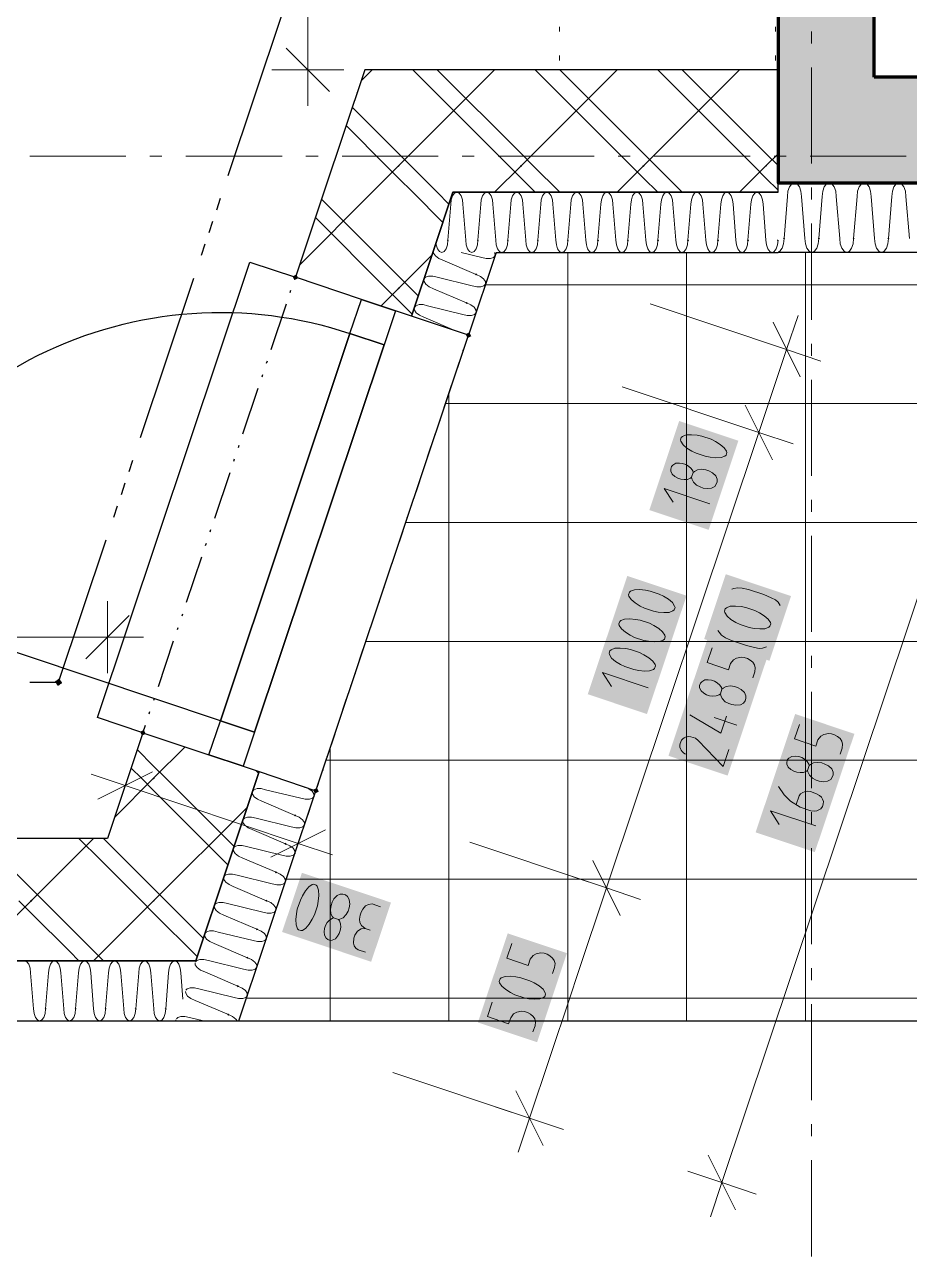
# Model space of a CAD drawing. Header units: millimetres. Extents: x 0 to 594, y 0 to 420.
# Drawn here: x 116.9 to 135.53, y 133.55 to 159.47 of the extents above; entities that cross this region are included whole.
import ezdxf

# ---------------------------------------------------------------- set-up
doc = ezdxf.new("R2010")
doc.units = ezdxf.units.MM
doc.header["$LTSCALE"] = 8
for name, color, linetype in [('PDF_Dvere', 7, 'Continuous'), ('PDF_Koty delkove', 7, 'Continuous'), ('PDF_Nabytek', 7, 'Continuous'), ('PDF_Obecne 0.25', 7, 'Continuous'), ('PDF_Osy hlavni', 7, 'Continuous'), ('PDF_Pozarni useky', 7, 'Continuous'), ('PDF_Srafy', 7, 'Continuous'), ('PDF_Steny obvodove nosne', 7, 'Continuous'), ('PDF_Steny sendvic', 7, 'Continuous'), ('PDF_Zatepleni', 7, 'Continuous')]:
    doc.layers.add(name, color=color, linetype=linetype)

msp = doc.modelspace()

# ---------------------------------------------------------------- hatches: boundary and pattern name
at = {"layer": 'PDF_Steny obvodove nosne', "true_color": 0xc0c0c0, "transparency": 33554559}
msp.add_hatch(color=9, dxfattribs=at).paths.add_polyline_path([(132.761, 198.2), (132.761, 158.52), (132.761, 156.144), (134.783, 156.144), (134.783, 198.2)])

# ---------------------------------------------------------------- linework, layer by layer
at = {"layer": 'PDF_Dvere', "lineweight": 25}
for points in [[(124.71, 153.447), (124.469, 152.728), (123.75, 152.969), (123.991, 153.688)], [(124.469, 152.728), (123.75, 152.969)], [(121.742, 144.58), (121.501, 143.861), (120.782, 144.101), (121.023, 144.82)], [(121.742, 144.58), (121.023, 144.82)]]:
    msp.add_lwpolyline(points, close=True, dxfattribs=at)
msp.add_lwpolyline([(121.023, 144.82), (112.874, 147.548, -0.414214), (123.75, 152.969)], format="xyb", dxfattribs=at)
for points in [[(123.75, 152.969), (121.023, 144.82), (123.75, 152.969)], [(124.469, 152.728), (121.742, 144.58), (124.469, 152.728)]]:
    msp.add_lwpolyline(points, dxfattribs=at)
at = {"layer": 'PDF_Koty delkove', "lineweight": 18}
for points in [[(122.862, 173.919), (122.862, 158.52), (122.862, 157.761)], [(123.317, 158.065), (122.407, 158.975)], [(123.62, 158.52), (122.862, 158.52), (122.104, 158.52)], [(133.184, 153.35), (132.943, 152.631), (130.067, 153.594)], [(133.23, 152.055), (132.656, 153.207)], [(133.662, 152.39), (132.943, 152.631), (132.224, 152.872)], [(127.528, 136.456), (128.384, 139.012), (128.547, 139.497), (129.15, 141.3), (132.359, 150.887), (132.943, 152.631)], [(132.359, 150.887), (129.483, 151.85)], [(132.646, 150.311), (132.072, 151.463)], [(136.996, 151.275), (131.581, 135.099)], [(133.078, 150.646), (132.359, 150.887), (131.64, 151.128)], [(131.06, 150.828), (130.939, 150.84), (130.831, 150.834), (130.749, 150.805), (130.725, 150.784), (130.708, 150.733), (130.715, 150.702), (130.762, 150.629), (130.845, 150.559), (130.949, 150.495), (131.039, 150.45), (131.231, 150.386), (131.331, 150.367), (131.452, 150.356), (131.561, 150.362), (131.642, 150.391), (131.667, 150.412), (131.684, 150.463), (131.677, 150.494), (131.629, 150.567), (131.546, 150.637), (131.443, 150.7), (131.351, 150.745)], [(131.351, 150.745), (131.159, 150.809), (131.06, 150.828)], [(130.941, 149.943), (130.916, 149.923), (130.855, 149.9), (130.783, 149.896), (130.715, 149.905), (130.651, 149.926), (130.592, 149.96), (130.536, 150.007), (130.505, 150.075), (130.503, 150.118), (130.52, 150.169), (130.548, 150.202), (130.613, 150.238), (130.686, 150.242), (130.753, 150.234), (130.818, 150.212), (130.877, 150.177), (130.932, 150.131), (130.967, 150.076), (130.975, 150.046)], [(131.324, 149.387), (130.365, 149.708), (130.552, 149.418)], [(131.788, 147.587), (131.828, 147.602), (131.905, 147.619), (132.008, 147.613), (132.141, 147.583), (132.46, 147.476), (132.616, 147.409), (132.708, 147.365), (132.763, 147.317), (132.809, 147.245)], [(118.648, 147.339), (118.648, 146.581), (118.648, 145.823)], [(119.103, 147.036), (118.193, 146.126)], [(129.763, 146.952), (129.642, 146.965), (129.533, 146.958), (129.452, 146.929), (129.428, 146.908), (129.411, 146.857), (129.418, 146.826), (129.465, 146.754), (129.548, 146.683), (129.651, 146.62), (129.742, 146.575), (129.934, 146.511), (130.034, 146.492), (130.155, 146.48), (130.264, 146.487), (130.345, 146.516), (130.37, 146.537), (130.387, 146.587), (130.379, 146.619), (130.332, 146.691), (130.249, 146.762), (130.145, 146.824), (130.054, 146.87)], [(130.054, 146.87), (129.862, 146.934), (129.763, 146.952)], [(118.648, 146.581), (106.883, 146.581), (92.12, 146.581), (88.278, 146.581)], [(118.648, 146.581), (119.406, 146.581)], [(132.519, 146.376), (132.438, 146.346), (132.366, 146.342), (132.265, 146.361), (132.101, 146.402), (131.782, 146.509), (131.657, 146.565), (131.571, 146.622), (131.52, 146.682), (131.497, 146.718)], [(131.374, 146.351), (131.271, 146.044), (131.718, 145.894), (131.761, 146.023), (131.823, 146.101), (131.888, 146.136), (131.985, 146.16), (132.052, 146.152), (132.117, 146.13), (132.176, 146.096), (132.231, 146.049), (132.266, 145.995), (132.282, 145.933), (132.273, 145.851), (132.23, 145.723)], [(130.027, 145.512), (129.068, 145.833), (129.255, 145.543)], [(131.547, 145.383), (131.522, 145.363), (131.461, 145.341), (131.389, 145.337), (131.321, 145.345), (131.256, 145.367), (131.198, 145.401), (131.142, 145.448), (131.111, 145.515), (131.109, 145.558), (131.126, 145.609), (131.154, 145.642), (131.219, 145.678), (131.292, 145.681), (131.359, 145.673), (131.423, 145.652), (131.483, 145.617), (131.538, 145.571), (131.573, 145.516), (131.581, 145.486)], [(131.674, 144.914), (131.554, 144.556), (130.903, 144.945)], [(131.896, 144.726), (131.417, 144.886)], [(133.21, 144.744), (133.108, 144.437), (133.554, 144.287), (133.597, 144.416), (133.66, 144.494), (133.725, 144.529), (133.821, 144.553), (133.889, 144.545), (133.953, 144.524), (134.013, 144.489), (134.068, 144.443), (134.103, 144.388), (134.119, 144.326), (134.109, 144.244), (134.066, 144.116)], [(119.261, 144.174), (119.02, 143.455), (118.779, 142.736)], [(133.383, 143.775), (133.358, 143.755), (133.297, 143.733), (133.225, 143.728), (133.157, 143.737), (133.093, 143.758), (133.034, 143.793), (132.978, 143.84), (132.947, 143.907), (132.945, 143.951), (132.962, 144.001), (132.99, 144.035), (133.055, 144.07), (133.128, 144.074), (133.196, 144.066), (133.26, 144.044), (133.32, 144.01), (133.374, 143.963), (133.409, 143.909), (133.417, 143.878)], [(133.748, 143.909), (133.683, 143.931), (133.599, 143.944), (133.507, 143.933), (133.442, 143.898), (133.417, 143.878), (133.383, 143.775), (133.391, 143.744), (133.421, 143.677), (133.488, 143.612), (133.563, 143.572), (133.627, 143.55), (133.711, 143.537), (133.805, 143.548), (133.87, 143.584), (133.904, 143.63), (133.92, 143.68)], [(133.92, 143.68), (133.921, 143.737), (133.891, 143.805), (133.823, 143.869), (133.748, 143.909)], [(119.02, 143.455), (118.301, 143.696)], [(119.596, 143.742), (118.444, 143.168)], [(122.663, 142.236), (119.02, 143.455)], [(133.143, 143.058), (133.203, 143.237), (133.236, 143.283), (133.281, 143.311), (133.322, 143.325), (133.377, 143.335), (133.446, 143.327), (133.573, 143.284), (133.633, 143.249), (133.673, 143.208), (133.696, 143.172), (133.716, 143.123), (133.715, 143.066), (133.698, 143.015), (133.664, 142.969), (133.619, 142.942), (133.579, 142.927), (133.522, 142.917), (133.453, 142.925), (133.23, 143), (133.024, 143.126), (132.89, 143.257), (132.773, 143.438)], [(122.904, 142.955), (122.663, 142.236), (122.422, 141.517)], [(133.56, 142.605), (132.602, 142.926), (132.788, 142.636)], [(123.239, 142.523), (122.087, 141.949)], [(122.663, 142.236), (123.382, 141.995)], [(129.15, 141.3), (128.815, 141.413), (126.274, 142.263)], [(129.437, 140.724), (128.863, 141.876)], [(129.869, 141.06), (129.15, 141.3), (128.431, 141.541)], [(124.396, 140.906), (124.217, 140.966), (124.143, 140.955), (124.075, 140.924), (124.023, 140.853), (123.989, 140.793), (123.967, 140.729), (123.954, 140.645), (123.958, 140.573), (123.993, 140.508), (124.071, 140.445)], [(123.551, 140.548), (123.555, 140.477), (123.546, 140.408), (123.525, 140.344), (123.491, 140.285), (123.444, 140.229), (123.376, 140.198), (123.333, 140.196), (123.282, 140.213), (123.249, 140.241), (123.213, 140.306), (123.209, 140.379), (123.218, 140.447), (123.239, 140.511), (123.274, 140.571), (123.32, 140.625), (123.375, 140.66), (123.405, 140.668)], [(123.508, 140.634), (123.528, 140.609), (123.551, 140.548)], [(124.075, 139.947), (123.922, 139.999), (123.875, 140.031), (123.836, 140.081), (123.826, 140.137), (123.832, 140.241), (123.854, 140.305), (123.911, 140.392), (123.984, 140.439), (124.071, 140.445), (124.174, 140.411)], [(127.159, 140.128), (127.056, 139.821), (127.502, 139.671), (127.545, 139.799), (127.608, 139.878), (127.673, 139.913), (127.77, 139.937), (127.837, 139.929), (127.901, 139.907), (127.961, 139.873), (128.016, 139.826), (128.051, 139.772), (128.067, 139.71), (128.057, 139.628), (128.014, 139.5)], [(127.536, 139.347), (127.344, 139.411), (127.245, 139.429), (127.124, 139.442), (127.015, 139.435), (126.934, 139.406), (126.91, 139.385), (126.893, 139.334), (126.9, 139.303), (126.947, 139.231), (127.03, 139.16), (127.133, 139.097), (127.224, 139.052), (127.416, 138.988), (127.516, 138.969), (127.637, 138.957), (127.745, 138.964)], [(127.745, 138.964), (127.827, 138.993), (127.852, 139.014), (127.869, 139.064), (127.861, 139.096), (127.814, 139.168), (127.731, 139.238), (127.627, 139.301), (127.536, 139.347)], [(126.747, 138.899), (126.644, 138.592), (127.091, 138.442), (127.134, 138.57), (127.196, 138.649), (127.262, 138.684), (127.358, 138.708), (127.426, 138.7), (127.49, 138.678), (127.55, 138.644), (127.605, 138.597), (127.64, 138.543), (127.655, 138.481), (127.646, 138.399), (127.603, 138.271)], [(127.288, 135.737), (127.528, 136.456), (124.652, 137.418)], [(127.816, 135.88), (127.241, 137.031)], [(128.248, 136.215), (127.528, 136.456), (126.809, 136.696)], [(131.294, 135.675), (131.868, 134.523)], [(130.862, 135.34), (131.581, 135.099), (132.3, 134.858)], [(131.581, 135.099), (131.34, 134.38)], [(131.581, 135.099), (131.581, 135.099)]]:
    msp.add_lwpolyline(points, dxfattribs=at)
for points in [[(131.305, 150.077), (131.241, 150.098), (131.157, 150.112), (131.065, 150.101), (131, 150.066), (130.975, 150.046), (130.941, 149.943), (130.948, 149.912), (130.979, 149.844), (131.046, 149.779), (131.121, 149.74), (131.185, 149.718), (131.269, 149.705), (131.363, 149.716), (131.428, 149.751), (131.461, 149.798), (131.478, 149.848), (131.479, 149.905), (131.449, 149.973), (131.381, 150.037)], [(130.259, 147.484), (130.068, 147.548), (129.969, 147.567), (129.848, 147.579), (129.739, 147.573), (129.658, 147.544), (129.634, 147.523), (129.617, 147.472), (129.623, 147.441), (129.671, 147.369), (129.754, 147.298), (129.857, 147.234), (129.948, 147.19), (130.139, 147.125), (130.24, 147.106), (130.361, 147.095), (130.469, 147.101), (130.55, 147.13), (130.576, 147.151), (130.593, 147.202), (130.585, 147.233), (130.538, 147.306), (130.455, 147.376), (130.351, 147.439)], [(132.276, 147.139), (132.085, 147.204), (131.985, 147.222), (131.865, 147.234), (131.756, 147.228), (131.675, 147.199), (131.651, 147.178), (131.634, 147.128), (131.64, 147.096), (131.688, 147.024), (131.771, 146.954), (131.874, 146.89), (131.965, 146.845), (132.156, 146.781), (132.257, 146.762), (132.378, 146.751), (132.486, 146.757), (132.567, 146.786), (132.592, 146.807), (132.609, 146.857), (132.602, 146.889), (132.555, 146.961), (132.472, 147.031), (132.368, 147.094)], [(129.848, 146.255), (129.656, 146.319), (129.557, 146.338), (129.436, 146.35), (129.328, 146.344), (129.247, 146.315), (129.222, 146.294), (129.205, 146.243), (129.212, 146.212), (129.259, 146.139), (129.342, 146.069), (129.446, 146.005), (129.536, 145.96), (129.728, 145.896), (129.828, 145.877), (129.949, 145.866), (130.058, 145.872), (130.139, 145.901), (130.164, 145.922), (130.181, 145.973), (130.174, 146.004), (130.126, 146.076), (130.043, 146.147), (129.94, 146.21)], [(131.911, 145.517), (131.847, 145.538), (131.763, 145.552), (131.671, 145.541), (131.606, 145.505), (131.581, 145.486), (131.547, 145.383), (131.554, 145.352), (131.585, 145.285), (131.652, 145.22), (131.727, 145.18), (131.791, 145.159), (131.875, 145.145), (131.969, 145.156), (132.034, 145.192), (132.067, 145.238), (132.084, 145.288), (132.085, 145.345), (132.054, 145.412), (131.986, 145.477)], [(122.706, 141.044), (122.642, 140.852), (122.623, 140.753), (122.611, 140.633), (122.617, 140.524), (122.646, 140.443), (122.667, 140.419), (122.718, 140.402), (122.749, 140.408), (122.822, 140.455), (122.892, 140.538), (122.956, 140.642), (123.001, 140.732), (123.065, 140.924), (123.084, 141.024), (123.095, 141.145), (123.089, 141.254), (123.06, 141.335), (123.039, 141.36), (122.988, 141.377), (122.957, 141.37), (122.885, 141.322), (122.814, 141.239), (122.751, 141.136)], [(123.374, 140.999), (123.353, 140.934), (123.339, 140.85), (123.35, 140.758), (123.385, 140.693), (123.405, 140.668), (123.508, 140.634), (123.539, 140.642), (123.607, 140.672), (123.672, 140.739), (123.711, 140.814), (123.733, 140.879), (123.746, 140.962), (123.735, 141.056), (123.7, 141.121), (123.654, 141.155), (123.603, 141.172), (123.546, 141.172), (123.478, 141.142), (123.414, 141.074)]]:
    msp.add_lwpolyline(points, close=True, dxfattribs=at)
msp.add_lwpolyline([(131.725, 144.214), (131.605, 143.856), (131.077, 144.403), (131.021, 144.45), (130.925, 144.482, 0.983237), (130.837, 144.113)], format="xyb", dxfattribs=at)
at = {"layer": 'PDF_Koty delkove', "color": 7, "lineweight": 18, "true_color": 0xffffff, "transparency": 33554559}
for points in [[(131.3, 148.837), (131.927, 150.712), (130.053, 149.254), (130.681, 151.129)], [(130.002, 144.961), (130.836, 147.451), (128.756, 145.378), (129.589, 147.868)], [(132.581, 146.081), (133.036, 147.443), (131.206, 146.541), (131.662, 147.903)], [(131.701, 143.664), (132.533, 146.151), (130.454, 144.082), (131.286, 146.568)], [(133.536, 142.054), (134.369, 144.544), (132.29, 142.471), (133.123, 144.961)], [(124.614, 140.993), (122.739, 141.62), (124.197, 139.747), (122.322, 140.374)], [(127.69, 138.053), (128.318, 139.928), (126.444, 138.47), (127.071, 140.345)]]:
    msp.add_solid(points, dxfattribs=at)
at = {"layer": 'PDF_Nabytek', "lineweight": 13}
for points in [[(128.161, 159.326), (128.161, 159.427)], [(132.71, 159.326), (132.71, 159.427)], [(128.161, 158.719), (128.161, 158.82)], [(132.71, 158.719), (132.71, 158.82)], [(124.062, 158.52), (124.062, 158.52)], [(124.062, 158.52), (124.062, 158.52)], [(124.594, 158.52), (124.493, 158.52)], [(125.201, 158.52), (125.1, 158.52)], [(125.807, 158.52), (125.706, 158.52)], [(126.414, 158.52), (126.313, 158.52)], [(126.781, 158.52), (126.781, 158.52)], [(126.781, 158.52), (126.781, 158.52)], [(127.021, 158.52), (126.919, 158.52)], [(127.627, 158.52), (127.526, 158.52)], [(128.106, 158.52), (128.106, 158.52)], [(128.234, 158.52), (128.133, 158.52)], [(128.234, 158.52), (128.133, 158.52)], [(128.161, 158.52), (128.161, 158.52)], [(128.234, 158.52), (128.161, 158.52)], [(128.161, 158.52), (128.161, 158.52)], [(128.84, 158.52), (128.739, 158.52)], [(128.84, 158.52), (128.739, 158.52)], [(128.84, 158.52), (128.739, 158.52)], [(129.447, 158.52), (129.346, 158.52), (129.447, 158.52)], [(129.447, 158.52), (129.346, 158.52)], [(130.053, 158.52), (129.952, 158.52), (130.053, 158.52)], [(130.053, 158.52), (129.952, 158.52)], [(130.66, 158.52), (130.559, 158.52)], [(130.66, 158.52), (130.559, 158.52)], [(130.66, 158.52), (130.559, 158.52)], [(131.267, 158.52), (131.166, 158.52)], [(131.267, 158.52), (131.166, 158.52)], [(131.267, 158.52), (131.166, 158.52)], [(131.873, 158.52), (131.772, 158.52)], [(131.873, 158.52), (131.772, 158.52)], [(131.873, 158.52), (131.772, 158.52)], [(132.379, 158.52), (132.48, 158.52), (132.379, 158.52)], [(132.48, 158.52), (132.379, 158.52)], [(132.71, 158.52), (132.71, 158.52)], [(132.71, 158.52), (132.71, 158.52)], [(132.71, 158.52), (132.71, 158.52)], [(132.71, 158.52), (132.71, 158.52)], [(123.873, 157.954), (123.905, 158.05)], [(123.681, 157.379), (123.713, 157.475)], [(123.488, 156.803), (123.52, 156.899)], [(123.296, 156.228), (123.328, 156.324)], [(123.103, 155.653), (123.135, 155.749)], [(122.91, 155.078), (122.943, 155.174)], [(122.718, 154.503), (122.75, 154.598)], [(122.601, 154.153), (122.601, 154.153)]]:
    msp.add_lwpolyline(points, dxfattribs=at)
at = {"layer": 'PDF_Obecne 0.25', "lineweight": 25}
for points in [[(121.268, 138.502), (146.965, 138.502), (146.965, 154.678)], [(119.392, 144.567), (118.433, 144.887), (121.642, 154.474), (122.601, 154.153)], [(123.035, 143.347), (126.244, 152.934)]]:
    msp.add_lwpolyline(points, dxfattribs=at)
at = {"layer": 'PDF_Osy hlavni', "lineweight": 18}
for points in [[(133.469, 159.073), (133.469, 159.326)], [(133.469, 156.546), (133.469, 158.568)], [(119.034, 156.7), (117.012, 156.7)], [(119.792, 156.7), (119.539, 156.7)], [(122.32, 156.7), (120.298, 156.7)], [(123.078, 156.7), (122.825, 156.7)], [(125.605, 156.7), (123.583, 156.7)], [(126.363, 156.7), (126.111, 156.7)], [(128.891, 156.7), (126.869, 156.7)], [(129.649, 156.7), (129.396, 156.7)], [(132.176, 156.7), (130.155, 156.7)], [(132.935, 156.7), (132.682, 156.7)], [(135.462, 156.7), (133.44, 156.7)], [(133.469, 155.788), (133.469, 156.04)], [(133.469, 153.26), (133.469, 155.282)], [(133.469, 152.502), (133.469, 152.755)], [(133.469, 149.975), (133.469, 151.997)], [(133.469, 149.216), (133.469, 149.469)], [(133.469, 146.689), (133.469, 148.711)], [(133.469, 145.931), (133.469, 146.183)], [(133.469, 143.403), (133.469, 145.425)], [(133.469, 142.645), (133.469, 142.898)], [(133.469, 140.118), (133.469, 142.14)], [(133.469, 139.359), (133.469, 139.612)], [(133.469, 136.832), (133.469, 138.854)], [(133.469, 136.074), (133.469, 136.327)], [(133.469, 133.546), (133.469, 135.568)]]:
    msp.add_lwpolyline(points, dxfattribs=at)
at = {"layer": 'PDF_Pozarni useky', "lineweight": 30}
for points in [[(121.186, 156.295), (122.309, 159.65)], [(120.945, 155.576), (121.025, 155.815)], [(120.784, 155.096), (120.865, 155.336)], [(120.624, 154.617), (120.704, 154.857)], [(119.34, 150.782), (120.464, 154.138)], [(119.1, 150.063), (119.18, 150.303)], [(118.939, 149.584), (119.02, 149.824)], [(118.779, 149.105), (118.859, 149.344)], [(117.012, 145.63), (117.616, 145.63), (118.618, 148.625)]]:
    msp.add_lwpolyline(points, dxfattribs=at)
at = {"layer": 'PDF_Pozarni useky', "lineweight": 30, "transparency": 33554559}
for points in [[(117.692, 145.63), (117.616, 145.554), (117.616, 145.706), (117.54, 145.63)], [(117.592, 145.558), (117.544, 145.654), (117.688, 145.606), (117.64, 145.702)]]:
    msp.add_solid(points, dxfattribs=at)
at = {"layer": 'PDF_Srafy', "lineweight": 9}
for points in [[(128.335, 154.678), (128.335, 153.996), (128.335, 148.992), (128.335, 143.988), (128.335, 138.984), (128.335, 138.503)], [(130.837, 154.678), (130.837, 151.494), (130.837, 146.49), (130.837, 141.486), (130.837, 138.503)], [(133.339, 154.678), (133.339, 153.996), (133.339, 148.992), (133.339, 143.988), (133.339, 138.984), (133.339, 138.503)], [(146.965, 153.996), (143.347, 153.996), (138.343, 153.996), (133.339, 153.996), (128.335, 153.996), (126.599, 153.996)], [(125.833, 151.707), (125.833, 151.494), (125.833, 146.49), (125.833, 141.486), (125.833, 138.503)], [(146.965, 151.494), (145.849, 151.494), (140.845, 151.494), (135.841, 151.494), (130.837, 151.494), (125.833, 151.494), (125.762, 151.494)], [(146.965, 148.992), (143.347, 148.992), (138.343, 148.992), (133.339, 148.992), (128.335, 148.992), (124.924, 148.992)], [(146.965, 146.49), (145.849, 146.49), (140.845, 146.49), (135.841, 146.49), (130.837, 146.49), (125.833, 146.49), (124.087, 146.49)], [(123.331, 144.232), (123.331, 143.988), (123.331, 138.984), (123.331, 138.503)], [(146.965, 143.988), (143.347, 143.988), (138.343, 143.988), (133.339, 143.988), (128.335, 143.988), (123.331, 143.988), (123.249, 143.988)], [(146.965, 141.486), (145.849, 141.486), (140.845, 141.486), (135.841, 141.486), (130.837, 141.486), (125.833, 141.486), (122.412, 141.486)], [(146.965, 138.984), (143.347, 138.984), (138.343, 138.984), (133.339, 138.984), (128.335, 138.984), (123.331, 138.984), (121.574, 138.984)]]:
    msp.add_lwpolyline(points, dxfattribs=at)
at = {"layer": 'PDF_Steny obvodove nosne', "lineweight": 70}
for points in [[(108.498, 198.2), (108.498, 196.178), (110.267, 196.178), (116.939, 196.178), (119.366, 196.178), (132.761, 196.178), (132.761, 189.556), (132.761, 186.978), (132.761, 158.52), (132.761, 156.144), (134.783, 156.144)], [(134.783, 158.368), (134.783, 198.2), (132.761, 198.2)], [(149.745, 158.368), (134.833, 158.368), (134.783, 158.368)], [(134.783, 156.144), (149.745, 156.144)]]:
    msp.add_lwpolyline(points, dxfattribs=at)
at = {"layer": 'PDF_Steny obvodove nosne', "color": 9, "lineweight": 9, "true_color": 0xc0c0c0, "transparency": 33554559}
msp.add_solid([(149.745, 158.368), (134.783, 158.368), (149.745, 156.144), (134.783, 156.144)], dxfattribs=at)
at = {"layer": 'PDF_Steny sendvic', "lineweight": 30}
for points in [[(125.918, 155.942), (132.761, 155.942), (132.761, 156.144), (132.761, 158.52), (132.71, 158.52), (124.062, 158.52), (123.2, 155.942)], [(123.2, 155.942), (122.601, 154.153)], [(125.046, 153.335), (125.495, 154.678), (125.918, 155.942)], [(132.761, 155.942), (125.918, 155.942), (125.495, 154.678)], [(126.828, 154.678), (126.244, 152.934), (125.046, 153.335), (124.71, 153.447), (123.991, 153.688), (122.601, 154.153)], [(125.495, 154.678), (125.046, 153.335)], [(126.828, 154.678), (132.761, 154.678)], [(120.504, 139.766), (117.785, 139.766), (89.542, 139.766), (89.542, 142.344), (89.542, 144.568), (88.278, 144.568), (88.278, 139.766), (88.278, 138.502), (120.081, 138.502)], [(118.648, 142.344), (92.12, 142.344), (92.12, 144.568)], [(119.392, 144.567), (118.648, 142.344)], [(119.392, 144.567), (120.782, 144.101), (121.501, 143.861), (121.837, 143.748), (123.035, 143.347)], [(117.785, 139.766), (120.504, 139.766), (121.837, 143.748)], [(121.837, 143.748), (120.504, 139.766)], [(120.081, 138.502), (121.413, 138.502), (123.035, 143.347)], [(89.542, 142.344), (89.542, 139.766), (117.785, 139.766)]]:
    msp.add_lwpolyline(points, dxfattribs=at)
at = {"layer": 'PDF_Steny sendvic', "lineweight": 9}
for points in [[(123.984, 158.285), (124.218, 158.52)], [(124.218, 155.942), (124.774, 156.498), (126.796, 158.52)], [(127.65, 155.942), (127.352, 156.24), (127.094, 156.498), (125.073, 158.52)], [(128.166, 155.942), (127.61, 156.498), (127.352, 156.755), (125.588, 158.52)], [(126.796, 155.942), (127.352, 156.498), (129.374, 158.52)], [(130.228, 155.942), (129.93, 156.24), (129.672, 156.498), (127.65, 158.52)], [(130.744, 155.942), (130.188, 156.498), (129.93, 156.755), (128.166, 158.52)], [(129.374, 155.942), (129.93, 156.498), (131.952, 158.52)], [(132.761, 155.987), (132.508, 156.24), (132.25, 156.498), (130.228, 158.52)], [(132.761, 156.503), (132.508, 156.755), (130.744, 158.52)], [(125.588, 155.942), (125.032, 156.498), (124.774, 156.755), (123.799, 157.731)], [(125.073, 155.942), (124.774, 156.24), (124.516, 156.498), (123.669, 157.345)], [(131.952, 155.942), (132.508, 156.498), (132.761, 156.75)], [(122.687, 154.41), (124.218, 155.942)], [(125.706, 155.308), (125.073, 155.942)], [(125.835, 155.694), (125.588, 155.942)], [(125.987, 155.942), (125.951, 155.924), (125.91, 155.869), (125.883, 155.786), (125.873, 155.689)], [(126.127, 155.689), (126.117, 155.786), (126.09, 155.869), (126.049, 155.924), (126.013, 155.942)], [(126.619, 155.942), (126.583, 155.924), (126.542, 155.869), (126.515, 155.786), (126.505, 155.689)], [(126.759, 155.689), (126.749, 155.786), (126.722, 155.869), (126.681, 155.924), (126.645, 155.942)], [(127.251, 155.942), (127.215, 155.924), (127.174, 155.869), (127.146, 155.786), (127.137, 155.689)], [(127.391, 155.689), (127.381, 155.786), (127.354, 155.869), (127.312, 155.924), (127.277, 155.942)], [(127.882, 155.942), (127.847, 155.924), (127.806, 155.869), (127.778, 155.786), (127.769, 155.689)], [(128.023, 155.689), (128.013, 155.786), (127.985, 155.869), (127.944, 155.924), (127.909, 155.942)], [(128.514, 155.942), (128.479, 155.924), (128.438, 155.869), (128.41, 155.786), (128.401, 155.689)], [(128.654, 155.689), (128.645, 155.786), (128.617, 155.869), (128.576, 155.924), (128.541, 155.942)], [(129.146, 155.942), (129.111, 155.924), (129.07, 155.869), (129.042, 155.786), (129.032, 155.689)], [(129.286, 155.689), (129.277, 155.786), (129.249, 155.869), (129.208, 155.924), (129.173, 155.942)], [(129.778, 155.942), (129.743, 155.924), (129.701, 155.869), (129.674, 155.786), (129.664, 155.689)], [(129.918, 155.689), (129.909, 155.786), (129.881, 155.869), (129.84, 155.924), (129.805, 155.942)], [(130.41, 155.942), (130.374, 155.924), (130.333, 155.869), (130.306, 155.786), (130.296, 155.689)], [(130.55, 155.689), (130.54, 155.786), (130.513, 155.869), (130.472, 155.924), (130.436, 155.942)], [(131.042, 155.942), (131.006, 155.924), (130.965, 155.869), (130.938, 155.786), (130.928, 155.689)], [(131.182, 155.689), (131.172, 155.786), (131.145, 155.869), (131.104, 155.924), (131.068, 155.942)], [(131.674, 155.942), (131.638, 155.924), (131.597, 155.869), (131.569, 155.786), (131.56, 155.689)], [(131.814, 155.689), (131.804, 155.786), (131.777, 155.869), (131.735, 155.924), (131.7, 155.942)], [(132.305, 155.942), (132.27, 155.924), (132.229, 155.869), (132.201, 155.786), (132.192, 155.689)], [(132.508, 154.931), (132.446, 155.689), (132.436, 155.786), (132.408, 155.869), (132.367, 155.924), (132.332, 155.942)], [(125.189, 153.763), (125.032, 153.92), (124.774, 154.178), (123.152, 155.8)], [(125.873, 155.689), (125.811, 154.931)], [(125.873, 155.689), (125.873, 155.689)], [(126.19, 154.931), (126.127, 155.689)], [(126.505, 155.689), (126.442, 154.931)], [(126.505, 155.689), (126.505, 155.689)], [(126.822, 154.931), (126.759, 155.689)], [(127.137, 155.689), (127.074, 154.931)], [(127.137, 155.689), (127.137, 155.689)], [(127.453, 154.931), (127.391, 155.689)], [(127.769, 155.689), (127.706, 154.931)], [(127.769, 155.689), (127.769, 155.689)], [(128.085, 154.931), (128.023, 155.689)], [(128.401, 155.689), (128.338, 154.931)], [(128.401, 155.689), (128.401, 155.689)], [(128.717, 154.931), (128.654, 155.689)], [(129.032, 155.689), (128.97, 154.931)], [(129.032, 155.689), (129.032, 155.689)], [(129.349, 154.931), (129.286, 155.689)], [(129.664, 155.689), (129.602, 154.931)], [(129.664, 155.689), (129.664, 155.689)], [(129.981, 154.931), (129.918, 155.689)], [(130.296, 155.689), (130.234, 154.931)], [(130.296, 155.689), (130.296, 155.689)], [(130.613, 154.931), (130.55, 155.689)], [(130.928, 155.689), (130.865, 154.931), (130.856, 154.834), (130.828, 154.752), (130.787, 154.697), (130.739, 154.678)], [(130.928, 155.689), (130.928, 155.689)], [(131.244, 154.931), (131.182, 155.689)], [(131.56, 155.689), (131.497, 154.931), (131.488, 154.834), (131.46, 154.752), (131.419, 154.697), (131.371, 154.678)], [(131.56, 155.689), (131.56, 155.689)], [(131.876, 154.931), (131.814, 155.689)], [(132.192, 155.689), (132.129, 154.931), (132.119, 154.834), (132.092, 154.752), (132.051, 154.697), (132.003, 154.678)], [(132.192, 155.689), (132.192, 155.689)], [(125.06, 153.377), (124.774, 153.662), (124.516, 153.92), (123.023, 155.413)], [(125.563, 154.88), (125.567, 154.834), (125.595, 154.752), (125.636, 154.697), (125.684, 154.678)], [(125.684, 154.678), (125.733, 154.697), (125.774, 154.752), (125.801, 154.834), (125.811, 154.931)], [(126.19, 154.931), (126.199, 154.834), (126.227, 154.752), (126.268, 154.697), (126.316, 154.678)], [(126.316, 154.678), (126.364, 154.697), (126.405, 154.752), (126.433, 154.834), (126.442, 154.931)], [(126.822, 154.931), (126.831, 154.834), (126.859, 154.752), (126.9, 154.697), (126.948, 154.678)], [(126.948, 154.678), (126.996, 154.697), (127.037, 154.752), (127.065, 154.834), (127.074, 154.931)], [(127.453, 154.931), (127.463, 154.834), (127.49, 154.752), (127.531, 154.697), (127.58, 154.678)], [(127.58, 154.678), (127.628, 154.697), (127.669, 154.752), (127.696, 154.834), (127.706, 154.931)], [(128.085, 154.931), (128.095, 154.834), (128.122, 154.752), (128.163, 154.697), (128.212, 154.678)], [(128.212, 154.678), (128.26, 154.697), (128.301, 154.752), (128.328, 154.834), (128.338, 154.931)], [(128.717, 154.931), (128.727, 154.834), (128.754, 154.752), (128.795, 154.697), (128.843, 154.678)], [(128.843, 154.678), (128.892, 154.697), (128.933, 154.752), (128.96, 154.834), (128.97, 154.931)], [(129.349, 154.931), (129.359, 154.834), (129.386, 154.752), (129.427, 154.697), (129.475, 154.678)], [(129.475, 154.678), (129.524, 154.697), (129.565, 154.752), (129.592, 154.834), (129.602, 154.931)], [(129.981, 154.931), (129.99, 154.834), (130.018, 154.752), (130.059, 154.697), (130.107, 154.678)], [(130.155, 154.697), (130.197, 154.752), (130.224, 154.834), (130.234, 154.931)], [(130.613, 154.931), (130.622, 154.834), (130.65, 154.752), (130.691, 154.697), (130.739, 154.678)], [(131.244, 154.931), (131.254, 154.834), (131.282, 154.752), (131.322, 154.697), (131.371, 154.678)], [(131.876, 154.931), (131.886, 154.834), (131.913, 154.752), (131.954, 154.697), (132.003, 154.678)], [(132.508, 154.931), (132.518, 154.834), (132.545, 154.752), (132.586, 154.697), (132.635, 154.678)], [(132.635, 154.678), (132.683, 154.697), (132.724, 154.752), (132.751, 154.834), (132.761, 154.931)], [(124.404, 153.55), (124.774, 153.92), (125.476, 154.622)], [(125.507, 154.678), (125.509, 154.661), (125.548, 154.605), (125.618, 154.552), (125.707, 154.512)], [(125.707, 154.512), (126.406, 154.212), (126.495, 154.172), (126.564, 154.12), (126.603, 154.064), (126.605, 154.014)], [(125.707, 154.512), (125.707, 154.512)], [(126.526, 154.572), (126.094, 154.678)], [(126.526, 154.572), (126.621, 154.55), (126.708, 154.55), (126.773, 154.572), (126.805, 154.61)], [(126.806, 154.613), (126.803, 154.663), (126.793, 154.678)], [(130.107, 154.678), (130.155, 154.697)], [(125.406, 154.412), (125.407, 154.413)], [(125.407, 154.413), (125.407, 154.415)], [(125.303, 154.101), (125.309, 154.062), (125.348, 154.005), (125.417, 153.953), (125.506, 153.913)], [(125.492, 154.176), (125.405, 154.176), (125.34, 154.154), (125.311, 154.126)], [(125.587, 154.154), (125.492, 154.176)], [(126.326, 153.973), (125.587, 154.154)], [(126.326, 153.973), (126.421, 153.951), (126.507, 153.951), (126.572, 153.972), (126.605, 154.011)], [(125.206, 153.813), (125.207, 153.814)], [(125.207, 153.814), (125.207, 153.816)], [(125.506, 153.913), (126.205, 153.613), (126.294, 153.573), (126.363, 153.521), (126.402, 153.465), (126.405, 153.415)], [(125.506, 153.913), (125.506, 153.913)], [(125.102, 153.502), (125.108, 153.463), (125.147, 153.406), (125.217, 153.354), (125.306, 153.314)], [(125.386, 153.555), (125.291, 153.577), (125.204, 153.577), (125.139, 153.555), (125.111, 153.527)], [(126.125, 153.373), (125.386, 153.555)], [(125.306, 153.314), (126.004, 153.014)], [(125.306, 153.314), (125.306, 153.314)], [(126.125, 153.373), (126.22, 153.352), (126.306, 153.352), (126.371, 153.373), (126.404, 153.412)], [(118.796, 142.785), (119.618, 143.608), (120.28, 144.269)], [(121.31, 142.174), (119.876, 143.608), (119.618, 143.866), (119.273, 144.211)], [(121.181, 141.788), (119.618, 143.35), (119.361, 143.608), (119.144, 143.825)], [(121.827, 143.719), (121.779, 143.768)], [(121.976, 143.369), (121.881, 143.391), (121.794, 143.391), (121.729, 143.369), (121.701, 143.341)], [(122.715, 143.188), (121.976, 143.369)], [(122.795, 143.428), (122.795, 143.427), (122.884, 143.387), (122.953, 143.335), (122.992, 143.279), (122.995, 143.227)], [(121.692, 143.316), (121.698, 143.277), (121.737, 143.22), (121.807, 143.168), (121.896, 143.128)], [(121.896, 143.128), (122.595, 142.828)], [(121.896, 143.128), (121.896, 143.128)], [(122.715, 143.188), (122.81, 143.166), (122.896, 143.166), (122.961, 143.187), (122.995, 143.227)], [(118.355, 139.766), (119.618, 141.03), (121.585, 142.997)], [(121.492, 142.717), (121.497, 142.678), (121.536, 142.621), (121.606, 142.569)], [(121.776, 142.77), (121.68, 142.792), (121.594, 142.792), (121.528, 142.77), (121.5, 142.742)], [(122.514, 142.588), (121.776, 142.77)], [(122.514, 142.588), (122.609, 142.567), (122.696, 142.567), (122.761, 142.588), (122.794, 142.628)], [(122.794, 142.628), (122.791, 142.68), (122.752, 142.736), (122.683, 142.788), (122.595, 142.828)], [(115.777, 139.766), (117.04, 141.03), (118.355, 142.344)], [(117.98, 140.348), (117.298, 141.03), (117.04, 141.288), (115.984, 142.344)], [(118.497, 141.893), (118.046, 142.344)], [(118.627, 142.28), (118.562, 142.344)], [(121.606, 142.569), (121.695, 142.529)], [(121.695, 142.529), (122.394, 142.229)], [(121.695, 142.529), (121.695, 142.529)], [(120.663, 140.243), (119.876, 141.03), (119.618, 141.288), (118.627, 142.28)], [(121.291, 142.118), (121.297, 142.079), (121.336, 142.022), (121.405, 141.97), (121.494, 141.93)], [(122.314, 141.989), (121.575, 142.171), (121.48, 142.192), (121.393, 142.192), (121.328, 142.171), (121.299, 142.143)], [(122.594, 142.029), (122.591, 142.081), (122.552, 142.137), (122.483, 142.189), (122.394, 142.229)], [(120.534, 139.856), (119.618, 140.772), (119.361, 141.03), (118.497, 141.893)], [(121.494, 141.93), (122.194, 141.63)], [(121.494, 141.93), (121.494, 141.93)], [(122.314, 141.989), (122.409, 141.968), (122.495, 141.968), (122.56, 141.989), (122.594, 142.029)], [(122.113, 141.39), (121.374, 141.572), (121.279, 141.593), (121.192, 141.593), (121.127, 141.572), (121.099, 141.544), (121.099, 141.544)], [(122.393, 141.43), (122.39, 141.482), (122.351, 141.538), (122.282, 141.59), (122.194, 141.63)], [(121.09, 141.519), (121.096, 141.48), (121.135, 141.423), (121.205, 141.371), (121.294, 141.331)], [(121.294, 141.331), (121.993, 141.031)], [(121.294, 141.331), (121.294, 141.331)], [(122.113, 141.39), (122.208, 141.369), (122.295, 141.368), (122.36, 141.39), (122.393, 141.43)], [(117.04, 140.772), (116.783, 141.03)], [(122.192, 140.831), (122.19, 140.883), (122.151, 140.939), (122.082, 140.991), (121.993, 141.031)], [(122.289, 141.118), (122.289, 141.118)], [(122.297, 141.143), (122.297, 141.143)], [(118.046, 139.766), (117.851, 139.962), (117.04, 140.772)], [(120.89, 140.919), (120.896, 140.88), (120.935, 140.824), (121.004, 140.772), (121.093, 140.731)], [(121.913, 140.791), (121.174, 140.972), (121.079, 140.994), (120.992, 140.994), (120.926, 140.973), (120.898, 140.945)], [(121.913, 140.791), (122.007, 140.769), (122.094, 140.769), (122.159, 140.791), (122.192, 140.831)], [(121.093, 140.731), (121.792, 140.431)], [(121.093, 140.731), (121.093, 140.731)], [(122.088, 140.518), (122.088, 140.518)], [(122.097, 140.544), (122.097, 140.544)], [(118.562, 139.766), (117.98, 140.348)], [(120.689, 140.32), (120.695, 140.281), (120.734, 140.225), (120.804, 140.172), (120.893, 140.132)], [(120.973, 140.373), (120.878, 140.395), (120.791, 140.395), (120.726, 140.373), (120.698, 140.346)], [(121.712, 140.192), (120.973, 140.373)], [(121.992, 140.231), (121.989, 140.283), (121.95, 140.34), (121.881, 140.392), (121.792, 140.431)], [(120.893, 140.132), (121.592, 139.832)], [(120.893, 140.132), (120.893, 140.132)], [(121.712, 140.192), (121.807, 140.17), (121.893, 140.17), (121.958, 140.192), (121.992, 140.231)], [(117.029, 139.513), (117.02, 139.611), (116.992, 139.693), (116.951, 139.748), (116.915, 139.766)], [(117.521, 139.766), (117.485, 139.748), (117.444, 139.693), (117.417, 139.611), (117.407, 139.513)], [(117.661, 139.513), (117.651, 139.611), (117.624, 139.693), (117.583, 139.748), (117.547, 139.766)], [(118.153, 139.766), (118.117, 139.748), (118.076, 139.693), (118.049, 139.611), (118.039, 139.513)], [(118.293, 139.513), (118.283, 139.611), (118.256, 139.693), (118.214, 139.748), (118.179, 139.766)], [(118.784, 139.766), (118.749, 139.748), (118.708, 139.693), (118.68, 139.611), (118.671, 139.513)], [(118.925, 139.513), (118.915, 139.611), (118.888, 139.693), (118.846, 139.748), (118.811, 139.766)], [(119.416, 139.766), (119.381, 139.748), (119.34, 139.693), (119.312, 139.611), (119.303, 139.513)], [(119.557, 139.513), (119.547, 139.611), (119.519, 139.693), (119.478, 139.748), (119.443, 139.766)], [(120.048, 139.766), (120.013, 139.748), (119.972, 139.693), (119.944, 139.611), (119.934, 139.513)], [(120.188, 139.513), (120.179, 139.611), (120.151, 139.693), (120.11, 139.748), (120.075, 139.766)], [(120.773, 139.774), (120.677, 139.796), (120.591, 139.796), (120.525, 139.774), (120.497, 139.747)], [(121.512, 139.593), (120.773, 139.774)], [(121.791, 139.632), (121.788, 139.684), (121.749, 139.74), (121.68, 139.792), (121.592, 139.832)], [(121.888, 139.919), (121.888, 139.919)], [(121.896, 139.944), (121.896, 139.944)], [(117.092, 138.755), (117.029, 139.513)], [(117.407, 139.513), (117.344, 138.755)], [(117.407, 139.513), (117.407, 139.513)], [(117.724, 138.755), (117.661, 139.513)], [(118.039, 139.513), (117.976, 138.755)], [(118.039, 139.513), (118.039, 139.513)], [(118.355, 138.755), (118.293, 139.513)], [(118.671, 139.513), (118.608, 138.755)], [(118.671, 139.513), (118.671, 139.513)], [(118.987, 138.755), (118.925, 139.513)], [(119.303, 139.513), (119.24, 138.755)], [(119.303, 139.513), (119.303, 139.513)], [(119.619, 138.755), (119.557, 139.513)], [(119.934, 139.513), (119.872, 138.755)], [(119.934, 139.513), (119.934, 139.513)], [(120.234, 138.961), (120.188, 139.513)], [(120.489, 139.721), (120.494, 139.682), (120.534, 139.625), (120.603, 139.573), (120.692, 139.533)], [(120.692, 139.533), (121.391, 139.233)], [(120.692, 139.533), (120.692, 139.533)], [(121.512, 139.593), (121.606, 139.571), (121.693, 139.571), (121.758, 139.592), (121.791, 139.632)], [(121.591, 139.033), (121.588, 139.085), (121.549, 139.141), (121.48, 139.193), (121.391, 139.233)], [(121.687, 139.32), (121.687, 139.32)], [(121.696, 139.345), (121.695, 139.345)], [(120.288, 139.122), (120.294, 139.083), (120.333, 139.026), (120.402, 138.974), (120.491, 138.934)], [(120.572, 139.175), (120.477, 139.197), (120.39, 139.197), (120.325, 139.175), (120.297, 139.147)], [(121.311, 138.993), (120.572, 139.175)], [(121.311, 138.993), (121.406, 138.972), (121.492, 138.972), (121.557, 138.993), (121.591, 139.033)], [(117.092, 138.755), (117.101, 138.658), (117.129, 138.576), (117.17, 138.522), (117.218, 138.502)], [(117.218, 138.502), (117.266, 138.522), (117.307, 138.576), (117.335, 138.658), (117.344, 138.755)], [(117.724, 138.755), (117.733, 138.658), (117.761, 138.576), (117.802, 138.522), (117.85, 138.502)], [(117.85, 138.502), (117.898, 138.522), (117.939, 138.576), (117.967, 138.658), (117.976, 138.755)], [(118.355, 138.755), (118.365, 138.658), (118.392, 138.576), (118.433, 138.522), (118.482, 138.502)], [(118.482, 138.502), (118.53, 138.522), (118.571, 138.576), (118.599, 138.658), (118.608, 138.755)], [(118.987, 138.755), (118.997, 138.658), (119.024, 138.576), (119.065, 138.522), (119.114, 138.502)], [(119.114, 138.502), (119.162, 138.522), (119.203, 138.576), (119.23, 138.658), (119.24, 138.755)], [(119.619, 138.755), (119.629, 138.658), (119.656, 138.576), (119.697, 138.522), (119.746, 138.502)], [(119.746, 138.502), (119.794, 138.522), (119.835, 138.576), (119.862, 138.658), (119.872, 138.755)], [(120.491, 138.934), (121.191, 138.634)], [(120.491, 138.934), (120.491, 138.934)], [(121.486, 138.721), (121.486, 138.721)], [(121.495, 138.746), (121.495, 138.746)], [(120.087, 138.522), (120.09, 138.502)], [(120.371, 138.576), (120.276, 138.597), (120.189, 138.597), (120.124, 138.576), (120.096, 138.548)], [(120.67, 138.502), (120.371, 138.576)], [(121.376, 138.502), (121.348, 138.542), (121.279, 138.594), (121.191, 138.634)]]:
    msp.add_lwpolyline(points, dxfattribs=at)
at = {"layer": 'PDF_Steny sendvic', "lineweight": 25}
for points in [[(122.59, 154.119), (122.601, 154.153)], [(122.493, 153.832), (122.509, 153.879)], [(122.092, 152.633), (122.413, 153.592)], [(126.233, 152.9), (126.244, 152.934)], [(126.136, 152.612), (126.152, 152.66)], [(121.996, 152.346), (122.012, 152.393)], [(125.735, 151.414), (126.056, 152.372)], [(121.9, 152.058), (121.916, 152.106)], [(121.498, 150.86), (121.819, 151.818)], [(125.639, 151.126), (125.655, 151.174)], [(125.543, 150.839), (125.559, 150.886)], [(121.402, 150.572), (121.418, 150.62)], [(125.141, 149.64), (125.462, 150.599)], [(121.306, 150.284), (121.322, 150.332)], [(120.905, 149.086), (121.226, 150.045)], [(125.045, 149.353), (125.061, 149.4)], [(124.949, 149.065), (124.965, 149.113)], [(120.809, 148.798), (120.825, 148.846)], [(124.548, 147.867), (124.869, 148.825)], [(120.712, 148.511), (120.728, 148.559)], [(120.311, 147.312), (120.632, 148.271)], [(124.452, 147.579), (124.468, 147.627)], [(124.355, 147.291), (124.371, 147.339)], [(120.215, 147.025), (120.231, 147.073)], [(123.954, 146.093), (124.275, 147.052)], [(120.119, 146.737), (120.135, 146.785)], [(119.717, 145.539), (120.038, 146.498)], [(123.858, 145.805), (123.874, 145.853)], [(123.762, 145.518), (123.778, 145.566)], [(119.621, 145.251), (119.637, 145.299)], [(123.36, 144.319), (123.681, 145.278)], [(119.525, 144.964), (119.541, 145.012)], [(119.392, 144.567), (119.445, 144.724)], [(123.264, 144.032), (123.28, 144.08)], [(123.168, 143.744), (123.184, 143.792)], [(123.035, 143.347), (123.088, 143.505)]]:
    msp.add_lwpolyline(points, dxfattribs=at)
at = {"layer": 'PDF_Steny sendvic', "lineweight": 9, "transparency": 33554559}
for points in [[(124.774, 156.475), (124.752, 156.498), (124.797, 156.498), (124.774, 156.52)], [(127.352, 156.475), (127.33, 156.498), (127.375, 156.498), (127.352, 156.52)], [(129.93, 156.475), (129.907, 156.498), (129.953, 156.498), (129.93, 156.52)], [(132.508, 156.475), (132.485, 156.498), (132.531, 156.498), (132.508, 156.52)], [(125.811, 154.908), (125.788, 154.931), (125.833, 154.931), (125.811, 154.953)], [(126.442, 154.908), (126.42, 154.931), (126.465, 154.931), (126.442, 154.953)], [(127.074, 154.908), (127.052, 154.931), (127.097, 154.931), (127.074, 154.953)], [(127.706, 154.908), (127.683, 154.931), (127.729, 154.931), (127.706, 154.953)], [(128.338, 154.908), (128.315, 154.931), (128.361, 154.931), (128.338, 154.953)], [(128.97, 154.908), (128.947, 154.931), (128.993, 154.931), (128.97, 154.953)], [(129.602, 154.908), (129.579, 154.931), (129.624, 154.931), (129.602, 154.953)], [(130.234, 154.908), (130.211, 154.931), (130.256, 154.931), (130.234, 154.953)], [(130.865, 154.908), (130.843, 154.931), (130.888, 154.931), (130.865, 154.953)], [(131.497, 154.908), (131.474, 154.931), (131.52, 154.931), (131.497, 154.953)], [(132.129, 154.908), (132.106, 154.931), (132.152, 154.931), (132.129, 154.953)], [(132.761, 154.908), (132.738, 154.931), (132.761, 154.953)], [(126.406, 154.19), (126.383, 154.212), (126.429, 154.212), (126.406, 154.235)], [(124.774, 153.897), (124.752, 153.92), (124.797, 153.92), (124.774, 153.942)], [(126.205, 153.59), (126.183, 153.613), (126.228, 153.613), (126.205, 153.636)], [(119.618, 143.585), (119.596, 143.608), (119.641, 143.608), (119.618, 143.631)], [(122.795, 143.405), (122.773, 143.427), (122.812, 143.422), (122.778, 143.433)], [(122.595, 142.805), (122.572, 142.828), (122.617, 142.828), (122.595, 142.851)], [(122.394, 142.206), (122.371, 142.229), (122.417, 142.229), (122.394, 142.252)], [(122.194, 141.607), (122.171, 141.63), (122.216, 141.63), (122.194, 141.653)], [(117.04, 141.007), (117.018, 141.03), (117.063, 141.03), (117.04, 141.053)], [(119.618, 141.007), (119.596, 141.03), (119.641, 141.03), (119.618, 141.053)], [(121.993, 141.008), (121.97, 141.031), (122.016, 141.031), (121.993, 141.053)], [(121.792, 140.409), (121.77, 140.431), (121.815, 140.431), (121.792, 140.454)], [(121.592, 139.81), (121.569, 139.832), (121.615, 139.832), (121.592, 139.855)], [(121.391, 139.21), (121.368, 139.233), (121.414, 139.233), (121.391, 139.256)], [(117.344, 138.732), (117.322, 138.755), (117.367, 138.755), (117.344, 138.778)], [(117.976, 138.732), (117.954, 138.755), (117.999, 138.755), (117.976, 138.778)], [(118.608, 138.732), (118.585, 138.755), (118.631, 138.755), (118.608, 138.778)], [(119.24, 138.732), (119.217, 138.755), (119.263, 138.755), (119.24, 138.778)], [(119.872, 138.732), (119.849, 138.755), (119.895, 138.755), (119.872, 138.778)], [(121.191, 138.611), (121.168, 138.634), (121.213, 138.634), (121.191, 138.657)]]:
    msp.add_solid(points, dxfattribs=at)
at = {"layer": 'PDF_Steny sendvic', "lineweight": 25, "transparency": 33554559}
for points in [[(122.581, 154.093), (122.541, 154.173), (122.661, 154.133), (122.621, 154.213)], [(126.224, 152.874), (126.184, 152.954), (126.304, 152.914), (126.264, 152.994)], [(119.372, 144.507), (119.332, 144.587), (119.452, 144.546), (119.412, 144.626)], [(123.015, 143.287), (122.975, 143.367), (123.095, 143.327), (123.055, 143.407)]]:
    msp.add_solid(points, dxfattribs=at)
at = {"layer": 'PDF_Zatepleni', "lineweight": 30}
msp.add_lwpolyline([(132.761, 155.942), (132.761, 156.144), (134.783, 156.144), (149.745, 156.144), (149.745, 154.678), (132.761, 154.678)], dxfattribs=at)
at = {"layer": 'PDF_Zatepleni', "lineweight": 9}
for points in [[(133.092, 156.144), (133.051, 156.123), (133.003, 156.059), (132.971, 155.963), (132.96, 155.851)], [(133.255, 155.851), (133.243, 155.963), (133.212, 156.059), (133.164, 156.123), (133.123, 156.144)], [(133.825, 156.144), (133.784, 156.123), (133.736, 156.059), (133.704, 155.963), (133.693, 155.851)], [(133.988, 155.851), (133.976, 155.963), (133.945, 156.059), (133.897, 156.123), (133.856, 156.144)], [(134.558, 156.144), (134.517, 156.123), (134.469, 156.059), (134.437, 155.963), (134.426, 155.851)], [(134.721, 155.851), (134.709, 155.963), (134.677, 156.059), (134.63, 156.123), (134.589, 156.144)], [(135.291, 156.144), (135.25, 156.123), (135.202, 156.059), (135.17, 155.963), (135.159, 155.851)], [(135.454, 155.851), (135.442, 155.963), (135.41, 156.059), (135.363, 156.123), (135.322, 156.144)], [(132.96, 155.851), (132.888, 154.971)], [(132.96, 155.851), (132.96, 155.851)], [(133.327, 154.971), (133.255, 155.851)], [(133.693, 155.851), (133.62, 154.971)], [(133.693, 155.851), (133.693, 155.851)], [(134.06, 154.971), (133.988, 155.851)], [(134.426, 155.851), (134.353, 154.971)], [(134.426, 155.851), (134.426, 155.851)], [(134.793, 154.971), (134.721, 155.851)], [(135.159, 155.851), (135.086, 154.971)], [(135.159, 155.851), (135.159, 155.851)], [(135.526, 154.971), (135.454, 155.851)], [(132.761, 154.686), (132.797, 154.7), (132.845, 154.764), (132.876, 154.859), (132.888, 154.971)], [(133.327, 154.971), (133.338, 154.859), (133.37, 154.764), (133.418, 154.7), (133.474, 154.678)], [(133.474, 154.678), (133.53, 154.7), (133.578, 154.764), (133.609, 154.859), (133.62, 154.971)], [(134.06, 154.971), (134.071, 154.859), (134.103, 154.764), (134.151, 154.7), (134.207, 154.678)], [(134.207, 154.678), (134.263, 154.7), (134.31, 154.764), (134.342, 154.859), (134.353, 154.971)], [(134.793, 154.971), (134.804, 154.859), (134.836, 154.764), (134.884, 154.7), (134.94, 154.678)], [(134.94, 154.678), (134.996, 154.7), (135.043, 154.764), (135.075, 154.859), (135.086, 154.971)]]:
    msp.add_lwpolyline(points, dxfattribs=at)
at = {"layer": 'PDF_Zatepleni', "lineweight": 9, "transparency": 33554559}
for points in [[(132.888, 154.948), (132.865, 154.971), (132.91, 154.971), (132.888, 154.994)], [(133.62, 154.948), (133.598, 154.971), (133.643, 154.971), (133.62, 154.994)], [(134.353, 154.948), (134.331, 154.971), (134.376, 154.971), (134.353, 154.994)], [(135.086, 154.948), (135.064, 154.971), (135.109, 154.971), (135.086, 154.994)]]:
    msp.add_solid(points, dxfattribs=at)

doc.saveas('drawing.dxf')
